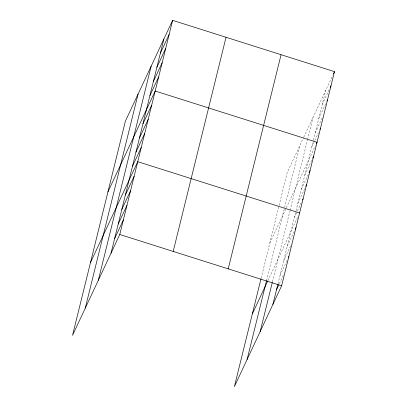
<?xml version="1.0" encoding="UTF-8"?>
<svg xmlns="http://www.w3.org/2000/svg" width="407" height="407" viewBox="0 0 407 407"><rect width="100%" height="100%" fill="white"/><g stroke="black" fill="none" stroke-linecap="round" stroke-linejoin="round"><path stroke-width="0.31" stroke-dasharray="2.04 1.53" d="M261.141 278.2L287.225 172.502L303.52 137.708M266.57 280.571L284.462 208.058M284.615 207.443L299.928 145.38M272.451 281.827L289.972 210.836M290.12 210.226L307.407 140.171M307.56 139.555L313.019 117.435M277.971 283.827L295.853 211.37M296.001 210.755L313.288 140.7M313.441 140.084L325.727 90.308M303.78 137.159L332.621 75.59M322.237 104.441L329.131 89.723M318.747 118.574L326.175 102.727M315.262 132.713L322.156 117.994M311.772 146.846L318.401 132.692M269.785 243.172L286.085 208.374M286.34 207.829L315.445 145.696M304.797 175.112L311.96 159.829M301.312 189.245L308.206 174.527M297.822 203.378L304.716 188.66M294.337 217.511L301.76 201.663M267.872 280.688L297.741 216.931M287.256 246.21L294.149 231.491M283.659 260.77L291.086 244.922M280.067 275.336L287.49 259.483M279.39 283.669L283.369 275.178"/><path stroke-width="0.61" d="M85.231 308.247L138.075 94.098M98.321 280.301L151.165 66.153M111.025 253.179L163.873 39.031M172.624 20.35L125.371 121.225L72.522 335.373L119.775 234.498L172.624 20.35L334.478 71.627L281.629 285.775L234.376 386.65L260.989 278.81M173.189 251.419L226.033 37.271M228.22 268.854L281.064 54.706M247.085 359.529L266.57 280.571M260.175 331.583L272.303 282.433M272.878 304.456L277.823 284.437M160.383 53.164L169.134 34.483M156.893 67.297L165.644 48.616M153.408 81.431L162.159 62.749M149.918 95.564L158.669 76.887M107.931 191.89L155.184 91.02L317.038 142.297L316.509 143.432M142.943 123.835L151.694 105.154M139.459 137.968L148.209 119.287M135.969 152.101L144.719 133.42M132.484 166.234L141.234 147.553M90.491 262.561L137.744 161.686L299.598 212.968M125.402 194.933L134.152 176.251M121.805 209.493L130.555 190.812M118.213 224.054L126.964 205.372M114.621 238.619L123.372 219.938M333.414 73.891L334.478 71.627M330.194 87.459L330.988 85.76M326.969 101.028L327.498 99.898M319.994 129.294L320.523 128.164M312.754 158.13L313.548 156.43M308.999 172.827L310.063 170.564M305.779 186.396L306.573 184.697M302.554 199.964L303.088 198.835M252.345 313.838L267.618 281.237M295.207 229.227L296.006 227.528M288.288 257.784L288.817 256.654M276.475 289.896L278.861 284.798M119.775 234.498L281.629 285.775"/></g></svg>
